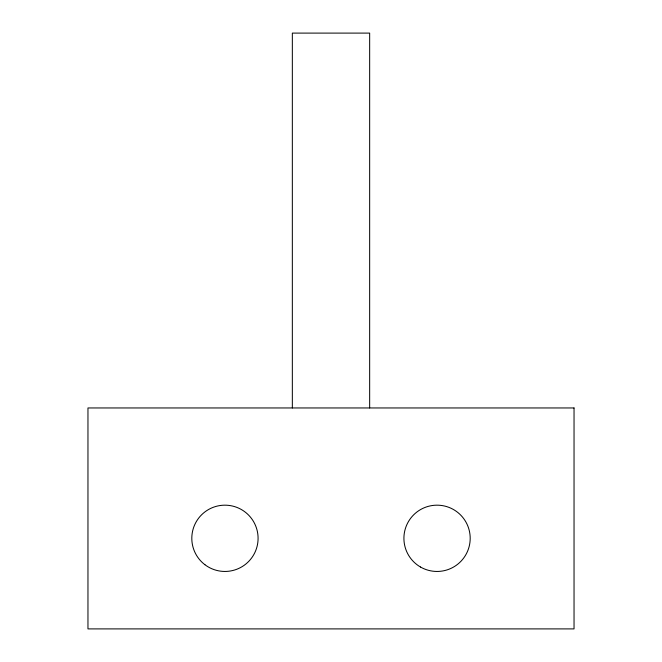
<?xml version="1.0" encoding="UTF-8"?>
<svg xmlns="http://www.w3.org/2000/svg" width="662" height="662" viewBox="0 0 662 662"><rect width="100%" height="100%" fill="white"/><g stroke="black" fill="none" stroke-linecap="round" stroke-linejoin="round"><path stroke-width="0.99" d="M369.661 407.957L369.661 33.1L292.339 33.1L292.339 407.957M574.037 407.957L87.963 407.957L87.963 628.9L574.037 628.9L574.037 407.957M420.478 567.011A33.141 33.141 0 0 0 470.194 538.314A33.141 33.141 0 0 0 420.478 509.616A33.141 33.141 0 0 0 420.478 567.011M204.914 564.711A33.141 33.141 0 0 0 257.824 542.468A33.141 33.141 0 0 0 212.105 507.762A33.141 33.141 0 0 0 204.914 564.711"/></g></svg>
